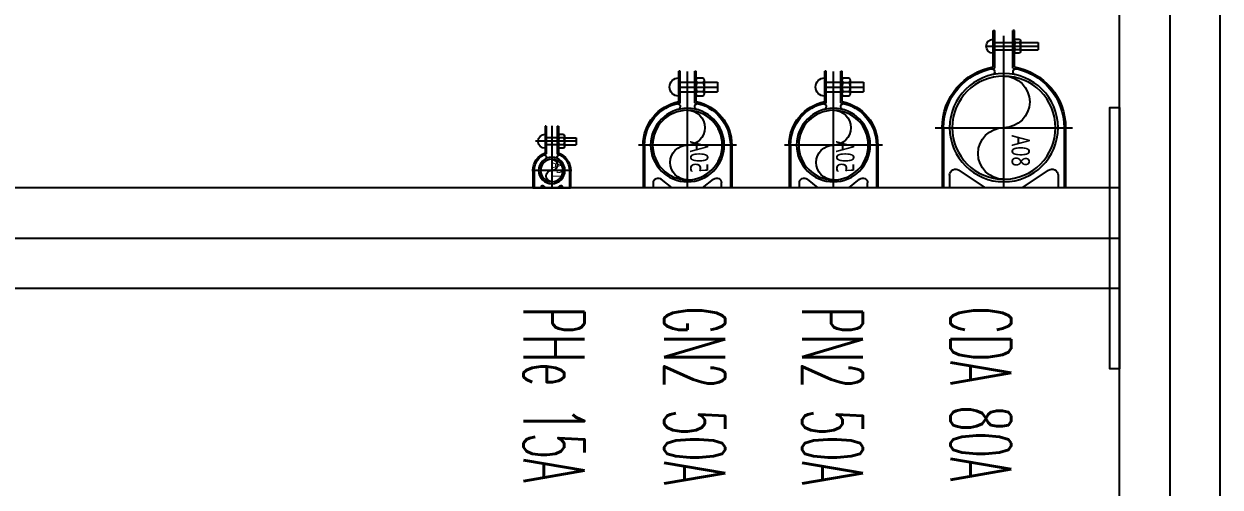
# Model space of a CAD drawing. Extents: x -18489 to 195597, y -1599 to 112111.
# Drawn here: x 14005 to 14103.3, y 26376.2 to 26414.3 of the extents above; entities that cross this region are included whole.
import ezdxf
from ezdxf.enums import TextEntityAlignment as Align

# ---------------------------------------------------------------- set-up
doc = ezdxf.new("R2010")
doc.units = 0
doc.header["$LTSCALE"] = 100
doc.linetypes.add('188K-SM-07-F10-MECH-CR PIPE-Y2257103$0$CENTER', pattern=[2, 1.25, -0.25, 0.25, -0.25])
for name, color, linetype in [('188K-SM-07-F10-MECH-CR PIPE-Y2257103$0$0-AP7P1-SM-08-BG_CDA', 6, 'Continuous'), ('188K-SM-07-F10-MECH-CR PIPE-Y2257103$0$0-BG', 6, 'Continuous'), ('188K-SM-07-F10-MECH-CR PIPE-Y2257103$0$18P6-SM-08-FNN-120-A(X)-20211124$0$0-和淞-G-BG_PN2', 116, 'Continuous'), ('188K-SM-07-F10-MECH-CR PIPE-Y2257103$0$AP7P1-SM-08-FNN-120-A(12.5)-SMP$0$18P6-SM-08-FNN-120-A(X)-20211124$0$0-和淞-G-BG_GN2', 5, 'Continuous'), ('188K-SM-07-F10-MECH-CR PIPE-Y2257103$0$H-TXT', 7, 'Continuous'), ('188K-SM-07-F10-MECH-CR PIPE-Y2257103$0$SH-LINE-130', 2, 'Continuous')]:
    doc.layers.add(name, color=color, linetype=linetype)
doc.styles.add('188K-SM-07-F10-MECH-CR PIPE-Y2257103$0$AP6A-SM-08-FNN-300-A(18)-BAY$0$15P6-SM-08-FNN-100-A(D)-UIS-TCM$0$SM-08-FNN-300-0_WWT(8)$0$SIMPLEX', font='SIMPLEX.shx', dxfattribs={"width": 0.7})
doc.styles.add('188K-SM-07-F10-MECH-CR PIPE-Y2257103$0$Standard', font='', dxfattribs={"width": 0.8})
doc.styles.get('188K-SM-07-F10-MECH-CR PIPE-Y2257103$0$Standard').set_extended_font_data('Microsoft JhengHei')

# ---------------------------------------------------------------- blocks, each defined once
blk = doc.blocks.new('188K-SM-07-F10-MECH-CR PIPE-Y2257103$0$SEC-P-Clamp-80A')
at = {"color": 0, "linetype": 'ByBlock'}
for p, q in [((-8.7, 99.55), (-8.7, 129.52)), ((-8.7, 129.52), (-7.5, 129.52)), ((-7.5, 98.53), (-7.5, 129.52)), ((7.5, 98.53), (7.5, 129.52)), ((8.7, 129.52), (7.5, 129.52)), ((8.7, 99.55), (8.7, 129.52)), ((-13.7, 119.52), (-28.28, 119.52)), ((-28.28, 119.52), (-28.28, 113.52)), ((-13.7, 120.85), (-13.7, 112.19)), ((-9.5, 122.3), (-12.9, 122.3)), ((-12.9, 119.41), (-9.5, 119.41)), ((-8.7, 112.19), (-8.7, 120.85)), ((7.5, 119.52), (-7.5, 119.52)), ((-13.7, 113.52), (-28.28, 113.52)), ((-12.9, 113.64), (-9.5, 113.64)), ((-12.9, 110.75), (-9.5, 110.75)), ((7.5, 113.52), (-7.5, 113.52)), ((-50.75, 49.55), (-50.75, 0)), ((-49.55, 49.55), (-49.55, 0)), ((49.55, 49.55), (49.55, 0)), ((50.75, 49.55), (50.75, 0)), ((-44.55, 10.44), (-44.55, 0)), ((-15.17, 0), (-36.75, 14.58)), ((15.17, 0), (36.75, 14.58)), ((44.55, 10.44), (44.55, 0)), ((-50.75, 0), (50.75, 0))]:
    blk.add_line(p, q, dxfattribs=at)
at = {"color": 1, "linetype": '188K-SM-07-F10-MECH-CR PIPE-Y2257103$0$CENTER'}
for p, q in [((0, 0), (0, 129.09)), ((14.47, 116.52), (-28.28, 116.52)), ((56.34, 49.55), (-56.34, 49.55))]:
    blk.add_line(p, q, dxfattribs=at)
at = {"color": 0, "linetype": 'ByBlock'}
for radius in [44.55, 42.45]:
    blk.add_circle((0, 49.55), radius, dxfattribs=at)
for centre, radius, start, end in [((-12, 120.85), 1.7, 122.00463, 237.99537), ((-8.09, 116.52), 5.61, 149.0209, 210.9791), ((-10.4, 120.85), 1.7, 302.00463, 57.99537), ((-14.31, 116.52), 5.61, 329.0209, 30.9791), ((8.7, 116.52), 5.77, 270, 90), ((-12, 112.19), 1.7, 122.00463, 237.99537), ((-10.4, 112.19), 1.7, 302.00463, 57.99537), ((0, 49.55), 50.75, 99.87089, 180), ((0, 49.55), 49.55, 98.70588, 180), ((0, 49.55), 49.55, 0, 81.29412), ((0, 49.55), 50.75, 0, 80.12911), ((-10, 95.44), 2.5, 284.24108, 104.24108), ((10, 95.44), 2.5, 75.75892, 255.75892), ((-39.55, 10.44), 5, 55.94686, 180), ((39.55, 10.44), 5, 0, 124.05314)]:
    blk.add_arc(centre, radius, start, end, dxfattribs=at)
for centre, start, end in [((0, 70.78), 90, 270), ((0, 28.33), 270, 90)]:
    blk.add_arc(centre, 21.23, start, end)
at = {"color": 2, "linetype": 'ByBlock', "style": '188K-SM-07-F10-MECH-CR PIPE-Y2257103$0$Standard', "width": 0.75}
blk.add_text('80A', height=15, rotation=90, dxfattribs=at).set_placement((-13.85, 30.61), align=Align.MIDDLE)
blk = doc.blocks.new('*U1950')
at = {"color": 0}
blk.add_blockref('188K-SM-07-F10-MECH-CR PIPE-Y2257103$0$SEC-P-Clamp-80A', (0, 0), dxfattribs=at)
blk = doc.blocks.new('188K-SM-07-F10-MECH-CR PIPE-Y2257103$0$SEC-P-Clamp-50A')
at = {"color": 0, "linetype": 'ByBlock'}
for p, q in [((-13.7, 88.61), (-13.7, 77.35)), ((-8, 90.49), (-12.9, 90.49)), ((-7.2, 70.98), (-7.2, 95.98)), ((-6, 95.98), (-7.2, 95.98)), ((-7.2, 77.35), (-7.2, 88.61)), ((-6, 69.99), (-6, 95.98)), ((6, 69.99), (6, 95.98)), ((6, 95.98), (7.2, 95.98)), ((7.2, 70.98), (7.2, 95.98)), ((-13.7, 86.98), (-24.76, 86.98)), ((-24.76, 86.98), (-24.76, 78.98)), ((-13.7, 78.98), (-24.76, 78.98)), ((-8, 86.73), (-12.9, 86.73)), ((-8, 79.23), (-12.9, 79.23)), ((6, 86.98), (-6, 86.98)), ((6, 78.98), (-6, 78.98)), ((-12.9, 75.48), (-8, 75.48)), ((-36.45, 35.25), (-36.45, 0)), ((-35.25, 35.25), (-35.25, 0)), ((35.25, 35.25), (35.25, 0)), ((36.45, 35.25), (36.45, 0)), ((-36.45, 0), (36.45, 0)), ((-28, 0), (-28, 4.18)), ((-12.5, 0), (-21.48, 7.28)), ((12.5, 0), (21.48, 7.28)), ((28, 0), (28, 4.18))]:
    blk.add_line(p, q, dxfattribs=at)
at = {"color": 1, "linetype": '188K-SM-07-F10-MECH-CR PIPE-Y2257103$0$CENTER'}
for p, q in [((0, 0), (0, 95.87)), ((7.2, 82.98), (-24.76, 82.98)), ((-40.2, 35.25), (40.2, 35.25))]:
    blk.add_line(p, q, dxfattribs=at)
at = {"color": 0, "linetype": 'ByBlock'}
for radius in [30.25, 28.6]:
    blk.add_circle((0, 35.25), radius, dxfattribs=at)
for centre, radius, start, end in [((-11.1, 88.61), 2.6, 133.81795, 226.18205), ((-9.8, 88.61), 2.6, 313.81795, 46.18205), ((7.2, 82.98), 7.51, 270, 90), ((-4.5, 82.98), 9.2, 155.93215, 204.06785), ((-11.1, 77.35), 2.6, 133.81795, 226.18205), ((-16.4, 82.98), 9.2, 335.93215, 24.06785), ((-9.8, 77.35), 2.6, 313.81795, 46.18205), ((0, 35.25), 36.45, 101.39261, 180), ((0, 35.25), 35.25, 99.80019, 180), ((-8.5, 66.87), 2.51, 279.24956, 105.04615), ((8.5, 66.87), 2.51, 74.95385, 260.75044), ((0, 35.25), 35.25, 0, 80.19981), ((0, 35.25), 36.45, 0, 78.60739), ((0, 49.55), 14.3, 90, 270), ((0, 20.95), 14.3, 270, 90), ((-24, 4.18), 4, 50.94998, 180), ((24, 4.18), 4, 0, 129.05002)]:
    blk.add_arc(centre, radius, start, end, dxfattribs=at)
at = {"color": 2, "linetype": 'ByBlock', "style": '188K-SM-07-F10-MECH-CR PIPE-Y2257103$0$Standard', "width": 0.75}
blk.add_text('50A', height=15, rotation=90, dxfattribs=at).set_placement((-9.68, 25.62), align=Align.MIDDLE)
blk = doc.blocks.new('*U671')
at = {"color": 0}
blk.add_blockref('188K-SM-07-F10-MECH-CR PIPE-Y2257103$0$SEC-P-Clamp-50A', (0, 0), dxfattribs=at)
blk = doc.blocks.new('188K-SM-07-F10-MECH-CR PIPE-Y2257103$0$SEC-P-Clamp-15A')
at = {"color": 0, "linetype": 'ByBlock'}
for p, q in [((-5.5, 50.84), (-5.5, 28.84)), ((-4.5, 50.84), (-5.5, 50.84)), ((-4.5, 50.84), (-4.5, 28.13)), ((4.5, 50.84), (4.5, 28.13)), ((4.5, 50.84), (5.5, 50.84)), ((5.5, 50.84), (5.5, 28.84)), ((-10.5, 41.34), (-19.92, 41.34)), ((-19.92, 41.34), (-19.92, 35.34)), ((-10.5, 42.67), (-10.5, 34.01)), ((-6.3, 44.11), (-9.7, 44.11)), ((-9.7, 41.23), (-6.3, 41.23)), ((-4.5, 41.34), (4.5, 41.34)), ((-10.5, 35.34), (-19.92, 35.34)), ((-9.7, 35.45), (-6.3, 35.45)), ((-9.7, 32.57), (-6.3, 32.57)), ((-4.5, 35.34), (4.5, 35.34)), ((-15.5, 14.35), (-15.5, 0)), ((-14.5, 14.35), (-14.5, 0)), ((14.5, 14.35), (14.5, 0)), ((15.5, 14.35), (15.5, 0)), ((15.5, 0), (-15.5, 0)), ((-8.5, 1.09), (-8.5, 0)), ((-5, 0), (-6.79, 1.79)), ((5, 0), (6.79, 1.79)), ((8.5, 1.09), (8.5, 0))]:
    blk.add_line(p, q, dxfattribs=at)
at = {"color": 1, "linetype": 'ByBlock'}
for p, q in [((0, 51.07), (0, 0)), ((-19.92, 38.34), (13.44, 38.34)), ((-16.37, 14.35), (16.37, 14.35))]:
    blk.add_line(p, q, dxfattribs=at)
at = {"color": 0, "linetype": 'ByBlock'}
for radius in [10.85, 9.2]:
    blk.add_circle((0, 14.35), radius, dxfattribs=at)
for centre, radius, start, end in [((-8.8, 42.67), 1.7, 122.00463, 237.99537), ((-4.89, 38.34), 5.61, 149.0209, 210.9791), ((-7.2, 42.67), 1.7, 302.00463, 57.99537), ((-11.11, 38.34), 5.61, 329.0209, 30.9791), ((5.5, 38.34), 5.77, 270, 90), ((-8.8, 34.01), 1.7, 122.00463, 237.99537), ((-7.2, 34.01), 1.7, 302.00463, 57.99537), ((0, 14.35), 15.5, 110.78356, 180), ((0, 14.35), 14.5, 108.08001, 180), ((-6.33, 25.33), 1.83, 299.93459, 119.93517), ((0, 18.95), 4.6, 90, 270), ((0, 14.35), 14.5, 0, 71.91999), ((6.32, 25.33), 1.83, 60.06483, 240.06541), ((0, 14.35), 15.5, 0, 69.21644), ((0, 9.75), 4.6, 270, 90), ((-7.5, 1.09), 1, 45, 180), ((7.5, 1.09), 1, 0, 135)]:
    blk.add_arc(centre, radius, start, end, dxfattribs=at)
at = {"color": 2, "linetype": 'ByBlock', "style": '188K-SM-07-F10-MECH-CR PIPE-Y2257103$0$Standard', "width": 0.75}
blk.add_text('15A', height=8, rotation=90, dxfattribs=at).set_placement((-4, 14.15), align=Align.MIDDLE)
blk = doc.blocks.new('*U664')
at = {"color": 0}
blk.add_blockref('188K-SM-07-F10-MECH-CR PIPE-Y2257103$0$SEC-P-Clamp-15A', (0, 0), dxfattribs=at)
blk = doc.blocks.new('188K-SM-07-F10-MECH-CR PIPE-Y2257103$0$RDA')
at = {"layer": '188K-SM-07-F10-MECH-CR PIPE-Y2257103$0$SH-LINE-130', "ltscale": 0.1}
for points in [[(12404.24, -73013.977), (12404.24, -72789.777), (12408.37, -72789.777), (12408.37, -73013.977)], [(12412.5, -73013.977), (12412.5, -72789.777), (12408.37, -72789.777), (12408.37, -73013.977)], [(12404.24, -72927.359), (12404.24, -72948.859), (12403.44, -72948.859), (12403.44, -72927.359)], [(12404.24, -72933.979), (12285.04, -72933.979), (12285.04, -72938.109), (12404.24, -72938.109)], [(12404.24, -72942.239), (12285.04, -72942.239), (12285.04, -72938.109), (12404.24, -72938.109)]]:
    blk.add_lwpolyline(points, close=True, dxfattribs=at)
at = {"layer": '188K-SM-07-F10-MECH-CR PIPE-Y2257103$0$0-AP7P1-SM-08-BG_CDA', "xscale": -0.1, "yscale": 0.1, "zscale": 0.1}
blk.add_blockref('*U1950', (12394.733, -72933.979), dxfattribs=at)
at = {"layer": '188K-SM-07-F10-MECH-CR PIPE-Y2257103$0$0-BG', "xscale": -0.1, "yscale": 0.1, "zscale": 0.1}
blk.add_blockref('*U664', (12357.586, -72933.979), dxfattribs=at)
at = {"layer": '188K-SM-07-F10-MECH-CR PIPE-Y2257103$0$18P6-SM-08-FNN-120-A(X)-20211124$0$0-和淞-G-BG_PN2', "xscale": -0.1, "yscale": 0.1, "zscale": 0.1}
blk.add_blockref('*U671', (12380.733, -72933.979), dxfattribs=at)
at = {"layer": '188K-SM-07-F10-MECH-CR PIPE-Y2257103$0$AP7P1-SM-08-FNN-120-A(12.5)-SMP$0$18P6-SM-08-FNN-120-A(X)-20211124$0$0-和淞-G-BG_GN2', "xscale": -0.1, "yscale": 0.1, "zscale": 0.1}
blk.add_blockref('*U671', (12368.733, -72933.979), dxfattribs=at)
at = {"layer": '188K-SM-07-F10-MECH-CR PIPE-Y2257103$0$H-TXT', "color": 7, "style": '188K-SM-07-F10-MECH-CR PIPE-Y2257103$0$AP6A-SM-08-FNN-300-A(18)-BAY$0$15P6-SM-08-FNN-100-A(D)-UIS-TCM$0$SM-08-FNN-300-0_WWT(8)$0$SIMPLEX', "text_generation_flag": 6, "width": 0.5}
for s, p in [('GN2 50A', (12369.325, -72943.729, 0)), ('CDA 80A', (12392.839, -72943.729, 0)), ('PHe 15A', (12357.771, -72943.729, 0)), ('PN2 50A', (12380.651, -72943.729, 0))]:
    blk.add_text(s, height=5, rotation=90, dxfattribs=at).set_placement(p, align=Align.MIDDLE_LEFT)
blk = doc.blocks.new('188K-SM-07-F10-MECH-CR PIPE-Y2257103')
at = {"layer": '188K-SM-07-F10-MECH-CR PIPE-Y2257103$0$0-BG'}
blk.add_blockref('188K-SM-07-F10-MECH-CR PIPE-Y2257103$0$RDA', (1690.76, 99334.763), dxfattribs=at)

msp = doc.modelspace()

# ---------------------------------------------------------------- block references
msp.add_blockref('188K-SM-07-F10-MECH-CR PIPE-Y2257103', (0, 0))

doc.saveas('drawing.dxf')
